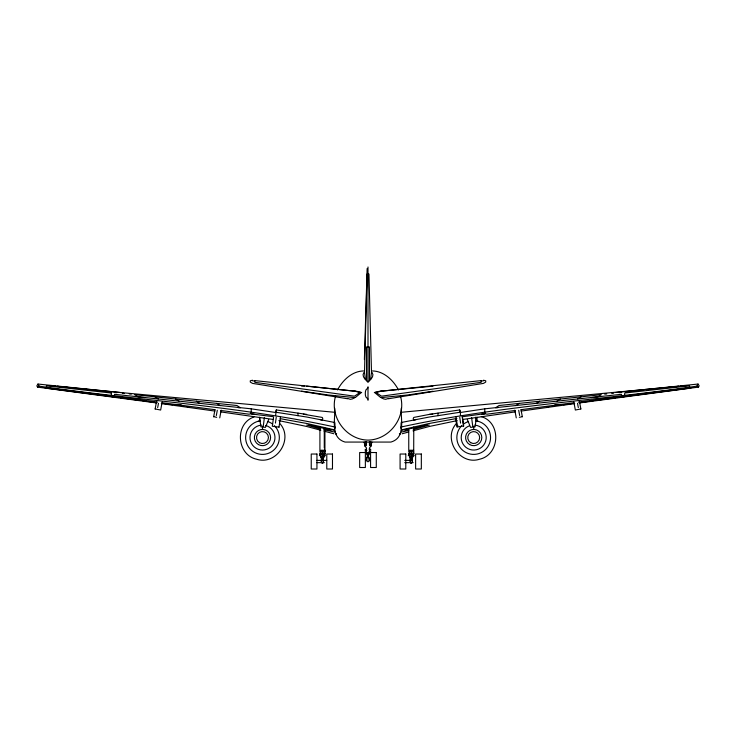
<?xml version="1.0" encoding="UTF-8"?>
<svg xmlns="http://www.w3.org/2000/svg" width="736" height="736" viewBox="0 0 736 736"><rect width="100%" height="100%" fill="white"/><g stroke="black" fill="none" stroke-linecap="round" stroke-linejoin="round"><path stroke-width="1.1" d="M578.432 402.086L621.736 396.327L621.451 394.303L484.785 408.83L484.776 413.65L486.974 414.193L515.117 410.476M456.872 418.453L429.318 423.458L402.141 429.714L401.378 428.95L401.479 423.117L402.141 422.326L429.318 417.018L460.414 412.197L459.696 409.934L429.318 414.396L413.779 417.422L413.236 418.407L413.568 420.09L415.831 419.722M220.883 410.476L249.026 414.193L251.224 413.65L251.215 408.83L114.549 394.303L114.264 396.327L157.568 402.086M364.394 359.582L367.126 268.566M401.479 423.117L401.378 428.95M369.435 380.733L369.454 346.932L366.546 346.932L366.565 380.733M275.586 415.656L276.304 409.934L298.016 413.135L297.951 415.711M323.214 454.6L322.552 453.726L321.89 454.986L322.975 455.262L322.552 453.726L321.862 454.6M412.068 454.6L411.406 453.726L410.743 454.986L411.829 455.262L411.406 453.726L410.716 454.6M401.249 429.051L401.249 422.28M321.255 461.509L321.476 458.565L319.82 453.634L321.476 458.592L323.306 458.565L324.962 453.634L323.306 458.565L323.527 461.509M410.099 461.509L410.32 458.565L408.673 453.634L410.32 458.592L412.151 458.565L413.807 453.634L412.151 458.565L412.372 461.509M321.255 461.178L321.476 459.319L323.306 459.319L323.527 461.178M410.099 461.178L410.32 459.319M263.249 426.392L264.408 417.459M476.275 418.287L475.106 426.816L470.617 427.395L467.286 419.456M273.562 417.395L272.302 426.245L279.027 427.119M275.43 423.099L276.258 417.284M279.008 427.202L280.434 417.248M698.492 387.108L696.946 386.115L698.041 384.045L699.154 385.811L698.492 387.108L579.232 402.988M213.67 416.769L214.903 410.081M216.329 415.536L217.304 410.274M219.742 417.892L221.177 410.108M155.13 409.004L156.455 401.893M157.679 407.597L158.47 403.319M162.168 401.911L160.66 410.035L155.14 408.949M370.64 441.802L369.803 445.74L370.383 445.86L370.99 445.988L371.836 442.051M370.53 379.555L371.496 372.407L368.957 274.04L367.043 274.04L364.504 372.407L365.47 379.555M334.751 422.28L334.751 429.051M438.049 415.711L437.984 413.135M276.304 409.934L275.586 412.491L251.215 408.83M335.598 395.996C329.286 416.88 346.178 439.76 368 440.119C389.822 439.76 406.714 416.88 400.402 395.996M368.248 456.403L369.38 452.658L366.556 452.658L367.687 456.403L368.248 456.403L369.38 452.658M366.178 460.11L367.595 456.007L368.331 456.007L369.757 460.11L366.178 460.11L367.595 456.007M268.714 419.456L265.383 427.395L260.894 426.816L259.725 418.287M355.267 391.313L361.68 392.555M363.924 372.48C361.22 376.004 365.534 379.905 368 382.058C370.466 379.905 374.78 376.004 372.076 372.48M457.893 425.574L456.973 427.119L455.722 418.342M337.52 389.951C342.636 380.227 352.102 371.137 363.63 370.935M322.138 454.388L322.552 453.726L322.948 454.388M410.982 454.388L411.406 453.726L411.792 454.388M411.829 453.036L411.406 451.232L410.955 453.036M37.959 384.045L39.054 386.115L37.508 387.108L36.846 385.811L37.959 384.045L120.327 392.518L333.859 412.206M456.642 423.228C442.088 438.527 459.476 465.667 479.513 459.246C500.075 454.793 501.566 422.584 481.326 416.622M275.586 412.197L306.682 417.018L333.859 422.326L334.521 423.117L334.622 428.95L333.859 429.714L306.682 423.458L280.241 418.664M368 387.789L365.93 389.905L365.433 391.626A3.634 0.791 -90 0 0 365.433 395.333L365.93 397.063L368 399.096M388.148 398.535L385.692 399.326L383.548 398.875L379.997 396.98L374.624 392.518L380.714 391.248M335.91 434.295L336.61 433.762M581.09 396.833L577.705 399.022M360.171 392.389L354.494 396.18L254.831 382.324L254.831 380.604L354.918 391.184M556.775 401.276L560.317 399.032M515.835 405.619L519.322 403.374M536.075 403.494L539.626 401.221M406.824 429.447L405.15 430.477L408.342 429.668M253.966 416.99C234.444 423.632 236.596 454.894 256.671 459.246C276.708 465.667 294.096 438.527 279.551 423.228M319.369 455.713L320.27 455.345L320.27 453.634M408.222 455.713L409.124 455.345L409.124 453.634M691.251 387.78L689.034 388.222M374.32 392.555L380.733 391.313M402.141 433.752L408.664 432.004M413.006 430.836L429.318 426.466L457.13 420.624M400.09 434.295L399.39 433.762M252.503 380.218L250.268 380.806L250.268 382.067L252.503 383.382L347.594 398.765M413.678 428.315L427.23 424.994M400.798 427.082L402.141 426.788C496.772 406.309 593.842 400.623 689.595 387.21L696.946 386.115M408.802 430.496L401.138 432.115M413.246 429.52L429.318 425.04L401.249 430.312M462.686 416.705L484.776 413.65M322.552 453.128L323.214 452.281L322.552 451.232L322.101 453.036M559.01 404.533L554.512 405.076M388.406 398.765L483.497 383.382L485.732 382.067L485.732 380.806L483.497 380.218M588.027 401.479L584.467 401.976M519.294 417.33L522.312 416.686M580.86 408.949L575.34 410.035L573.832 401.911M624.524 396.529L623.392 396.741M656.779 392.417L658.453 392.104M365.166 451.729L366.491 451.527L365.939 450.156L366.933 450.368L365.102 450.156L365.277 449.429L366.491 449.089L366.491 447.957L364.578 445.722L364.605 445.17L366.491 444.728L366.491 441.444M462.686 419.465L515.448 411.866M484.785 408.83L460.414 412.491L459.696 409.934M521.143 411.074L574.678 403.622M580.097 402.564L582.277 402.27M589.978 401.23L593.326 400.77M595.562 400.467L615.673 397.744M481.482 414.35L484.812 413.908M573.924 402.684L520.748 409.731M258.115 421.277L260.535 420.964M616.777 397.596L688.868 388.258M546.839 406.907L549.074 406.622M552.423 406.189L554.64 405.895M557.962 405.462L560.179 405.177M563.509 404.745L565.726 404.46M569.057 404.027L571.274 403.733M375.829 392.389L381.506 396.18L481.169 382.324L481.169 380.604L381.082 391.184M591.201 397.578L598.037 396.824L601.294 394.689L499.017 405.527L495.604 407.744L497.867 407.643M378.516 391.451L432.97 386.133M481.169 381.046L483.497 380.797M618.985 392.674L621.184 392.444M625.618 391.975L628.958 391.616M633.402 391.147L636.741 390.798M640.081 390.439L643.42 390.089M646.76 389.73L650.1 389.381M653.439 389.031L656.779 388.672M660.854 388.24L663.909 387.918M667.304 387.559L671.812 387.081M675.206 386.722L678.592 386.363M681.978 386.014L686.495 385.535M402.141 412.206L671.71 386.98M382.288 391.092L381.524 391.175M615.673 392.518L698.041 384.045M604.716 394.146L606.74 393.935M611.763 393.42L613.723 393.217M673.909 386.759L678.574 386.299M680.754 386.087L686.578 385.508M381.174 397.606L407.634 395.002L432.97 391.239M429.318 414.396L432.74 414.175M120.327 397.1L122.526 397.063M413.687 450.239L409.658 450.239L409.658 453.873L413.687 453.873L413.779 426.954M320.813 451.232L324.843 451.232M409.658 451.232L413.687 451.232M324.18 452.226L324.926 452.226L324.926 428.104M413.025 452.226L413.779 452.226M412.574 455.584L413.144 455.584M322.221 456.035L322.856 456.035M411.074 456.035L411.7 456.035M366.556 452.658L367.687 456.108L368.248 456.108M367.595 456.32L368.331 456.32L369.757 460.11M321.476 459.586L323.306 459.586M410.32 459.586L412.151 459.586M316.83 460.377L326.738 460.377M404.754 460.377L409.391 460.377M366.887 461.601L369.049 461.601M316.83 462.65L324.3 462.65M404.754 462.65L413.144 462.65M613.474 397.063L615.673 397.1M181.488 405.076L176.99 404.533M238.133 407.643L240.396 407.744L236.983 405.527L134.706 394.689L137.963 396.824L144.799 397.578M303.306 414.184L322.221 417.422L322.764 418.407L322.432 420.09L320.188 419.722M354.826 397.606L328.366 395.002L301.567 391.156M304.612 386.004L301.567 386.032M306.645 386.179L357.484 391.451M372.37 370.935C383.898 371.137 393.364 380.227 398.48 389.951M49.422 385.508L55.246 386.087M57.426 386.299L62.091 386.759M64.29 386.98L120.327 392.518M354.476 391.175L353.712 391.092M355.286 391.248L361.376 392.518L356.003 396.98L352.452 398.875L350.308 399.326L347.852 398.535M122.277 393.217L124.237 393.42M129.26 393.935L131.284 394.146M49.505 385.535L54.022 386.014M57.408 386.363L60.794 386.722M64.188 387.081L68.696 387.559M72.091 387.918L75.146 388.24M79.221 388.672L82.561 389.031M85.9 389.381L89.24 389.73M92.58 390.089L95.919 390.439M99.259 390.798L102.598 391.147M107.042 391.616L110.382 391.975M114.816 392.444L117.015 392.674M252.503 380.797L254.831 381.046M370.76 451.729L369.003 451.527L369.858 451.729L369.444 450.368L370.824 450.156L370.659 449.429L369.003 449.089L369.987 449.429L369.444 447.957L371.349 445.722L371.33 445.17L369.444 444.728L369.444 441.444M251.188 413.908L273.314 416.705M47.132 388.258L119.223 397.596M164.726 403.733L166.943 404.027M170.274 404.46L172.491 404.745M175.821 405.177L178.038 405.462M181.36 405.895L183.577 406.189M186.926 406.622L189.161 406.907M37.508 387.108L156.768 402.988M478.069 421.277L476.302 421.047L475.833 417.082M215.252 409.731L162.076 402.684M120.327 397.744L140.438 400.467M142.674 400.77L146.022 401.23M151.533 401.976L147.973 401.479M153.723 402.27L155.903 402.564M161.322 403.622L214.857 411.074M220.552 411.866L273.314 419.465M298.016 413.135L306.682 414.396M39.054 386.115L46.405 387.21C142.158 400.623 239.228 406.309 333.859 426.788L335.202 427.082M111.476 396.529L112.608 396.741M77.547 392.104L79.221 392.417M46.966 388.222L44.749 387.78M334.751 430.312L306.682 425.04L320.537 429.033M213.688 416.686L216.706 417.33M278.87 420.624L306.682 426.466L320.813 430.256M251.224 413.65L254.518 414.35M323.868 429.76L334.862 432.115L334.751 431.084M308.77 424.994L320.243 427.8M324.456 428.858L330.85 430.477L329.176 429.447M324.079 431.13L333.859 433.752M414.322 455.713L413.42 455.345L413.42 453.634M325.468 455.713L324.567 455.345L324.567 453.634M158.295 399.022L154.91 396.833M175.683 399.032L179.225 401.276M196.374 401.221L199.925 403.494M216.678 403.374L220.165 405.619M365.341 441.848L366.197 445.722M364.145 442.124L365.001 445.988M579.545 401.893L580.87 409.004M577.53 403.319L578.321 407.597M521.097 410.081L522.33 416.769M518.696 410.274L519.671 415.536M514.823 410.108L516.258 417.892M462.438 417.395L463.689 426.162M462.125 416.098L463.551 426.043L457.479 426.898L456.053 416.962M459.742 417.284L460.57 423.099M471.592 417.459L472.751 426.392M412.151 459.319L412.372 461.178M334.521 423.117L334.622 428.95M477.057 417.238L477.057 421.148M473.708 426.162L473.708 429.447M460.414 412.197L460.414 415.656M411.7 460.791L411.7 455.676L411.074 455.676L411.074 460.791M408.756 429.254L408.756 452.226M401.249 408.305C400.66 419.759 405.904 437.745 390.917 442.069L345.083 442.069C330.096 437.745 335.34 419.759 334.751 408.305M368 266.993L368 382.058M368 386.74L368 400.347M324.272 428.14L324.272 447.957M322.856 461.15L322.856 455.676L322.221 455.676L322.221 460.791M319.912 426.954L319.912 452.226M262.485 426.162L262.485 429.447M259.661 417.174L259.661 421.075M475.907 420.845A16.854 16.854 0 0 1 489.541 443.32A16.854 16.854 0 0 1 464.646 451.775A16.854 16.854 0 0 1 461.785 425.638M463.441 424.184A16.854 16.854 0 0 1 468.289 421.599M474.794 425.104A12.494 12.494 0 0 1 484.877 443.164A12.494 12.494 0 0 1 464.37 445.869A12.494 12.494 0 0 1 469.43 425.813M274.399 425.638A16.854 16.854 0 0 1 271.538 451.775A16.854 16.854 0 0 1 246.643 443.32A16.854 16.854 0 0 1 260.277 420.845M267.895 421.599A16.854 16.854 0 0 1 272.743 424.184M265.714 425.491A12.494 12.494 0 0 1 272.283 445.308A12.494 12.494 0 0 1 251.482 443.486A12.494 12.494 0 0 1 261.39 425.104M689.595 387.78L624.68 395.95L624.68 393.015L689.595 385.866L689.595 387.78M324.843 450.239L320.813 450.239L320.813 453.873L324.843 453.873L324.843 450.239M365.36 452.53L359.665 452.53L359.665 467.507L365.36 467.507L365.36 452.53M376.28 452.53L370.576 452.53L370.576 467.507L376.28 467.507L376.28 452.53M316.94 454.029L311.236 454.029L311.236 469.007L316.94 469.007L316.94 454.029M332.479 454.029L326.784 454.029L326.784 469.007L332.479 469.007L332.479 454.029M405.794 454.029L400.09 454.029L400.09 469.007L405.794 469.007L405.794 454.029M421.332 454.029L415.628 454.029L415.628 469.007L421.332 469.007L421.332 454.029M322.856 462.889L322.221 463.459L322.856 462.889M411.7 462.889L411.074 463.459L411.7 462.889M111.32 393.015L46.405 385.866L46.405 387.78L111.32 395.95L111.32 393.015M469.651 444.581A8.105 8.105 0 0 0 481.813 437.561A8.105 8.105 0 0 0 469.651 430.532A8.105 8.105 0 0 0 469.651 444.581M470.727 442.713A5.952 5.952 0 0 0 479.66 437.561A5.952 5.952 0 0 0 470.727 432.4A5.952 5.952 0 0 0 470.727 442.713M258.428 444.581A8.105 8.105 0 0 0 270.59 437.561A8.105 8.105 0 0 0 258.428 430.532A8.105 8.105 0 0 0 258.428 444.581M259.504 442.713A5.952 5.952 0 0 0 268.438 437.561A5.952 5.952 0 0 0 259.504 432.4A5.952 5.952 0 0 0 259.504 442.713"/></g></svg>
